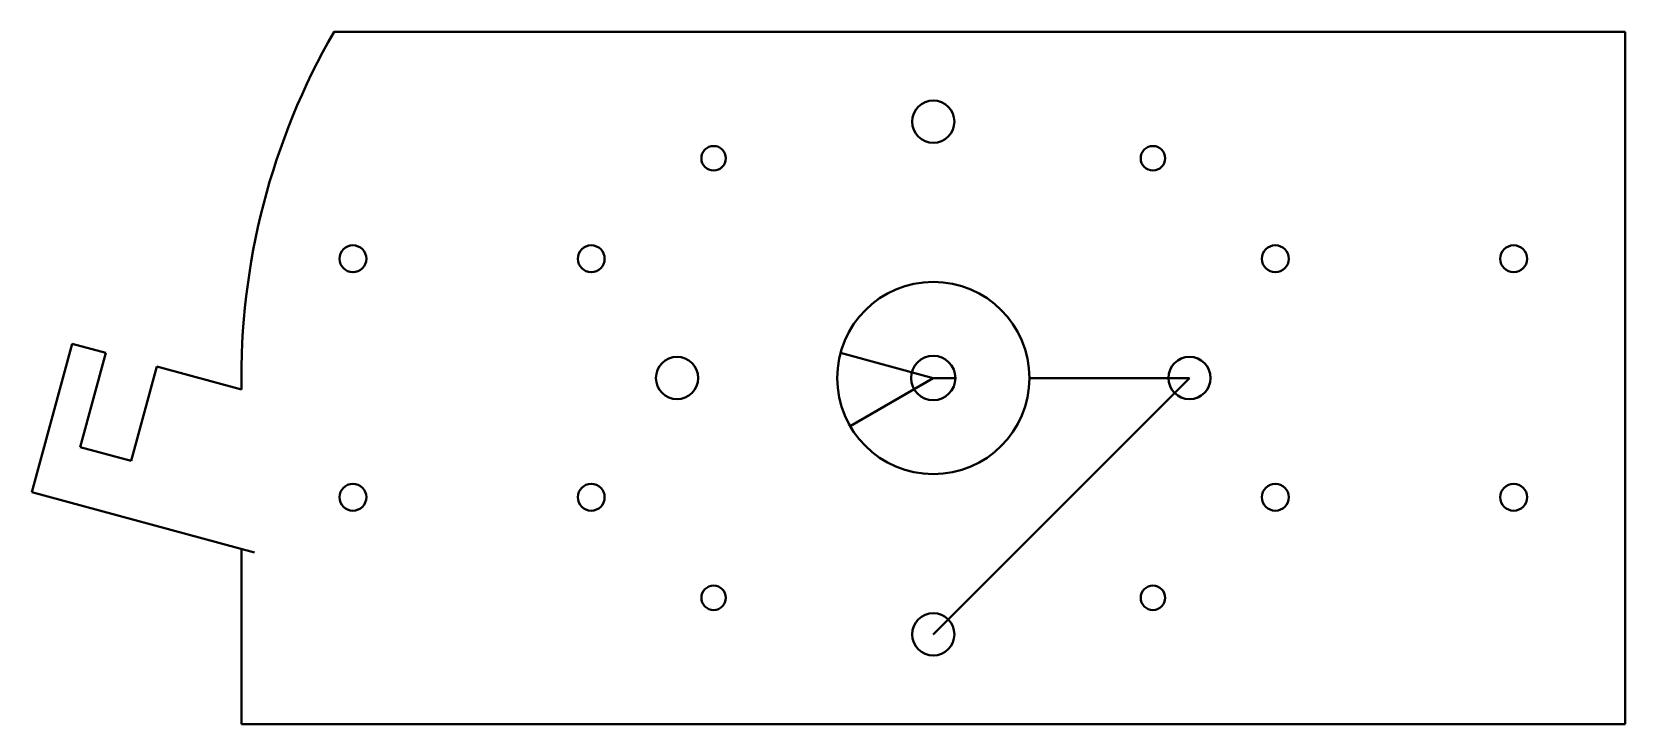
# Model space of a CAD drawing. Header units: inches. Extents: x -117 to 90, y -45 to 45.
import ezdxf

# ---------------------------------------------------------------- set-up
doc = ezdxf.new("R2010")
doc.units = ezdxf.units.IN
doc.header["$MEASUREMENT"] = 0
doc.layers.add('ModelSketch_Visible', color=7, linetype='Continuous', lineweight=40)

msp = doc.modelspace()

# ---------------------------------------------------------------- linework, layer by layer
at = {"layer": 'ModelSketch_Visible'}
for p, q in [((-77.96, 45), (90, 45)), ((-43.36, 45), (43.36, 45)), ((90, -45), (90, 45)), ((90, -25), (90, 17.32)), ((-112.03, 4.46), (-117.26, -14.84)), ((-107.63, 3.27), (-112.03, 4.46)), ((-107.63, 3.27), (-112.03, 4.46)), ((-110.96, -8.98), (-107.63, 3.27)), ((0, 0), (-12.06, 3.27)), ((-101.01, 1.48), (-104.34, -10.78)), ((-101.01, 1.48), (-90, -1.51)), ((-90, -1.51), (-101.01, 1.48)), ((-90, -1.51), (-90, 1.51)), ((0, 0), (-10.83, -6.25)), ((0, -33.33), (33.33, 0)), ((0, 0), (2.88, 0)), ((12.5, 0), (33.33, 0)), ((-104.34, -10.78), (-110.96, -8.98)), ((-117.26, -14.84), (-88.31, -22.69)), ((-90, -45), (-90, -22.23)), ((-90, -45), (90, -45)), ((-43.36, -45), (43.36, -45))]:
    msp.add_line(p, q, dxfattribs=at)
for centre, radius in [((0, 33.33), 2.75), ((-28.58, 28.57), 1.59), ((28.57, 28.57), 1.59), ((-75.5, 15.5), 1.75), ((-44.5, 15.5), 1.75), ((44.5, 15.5), 1.75), ((75.5, 15.5), 1.75), ((0, 0), 12.5), ((-33.33, 0), 2.75), ((0, 0), 2.88), ((33.33, 0), 2.75), ((-75.5, -15.5), 1.75), ((-44.5, -15.5), 1.75), ((44.5, -15.5), 1.75), ((75.5, -15.5), 1.75), ((-28.58, -28.58), 1.59), ((28.57, -28.58), 1.59), ((0, -33.33), 2.75)]:
    msp.add_circle(centre, radius, dxfattribs=at)
msp.add_arc((0, 0), 90.01, 150.0046, 180.959, dxfattribs=at)

doc.saveas('drawing.dxf')
